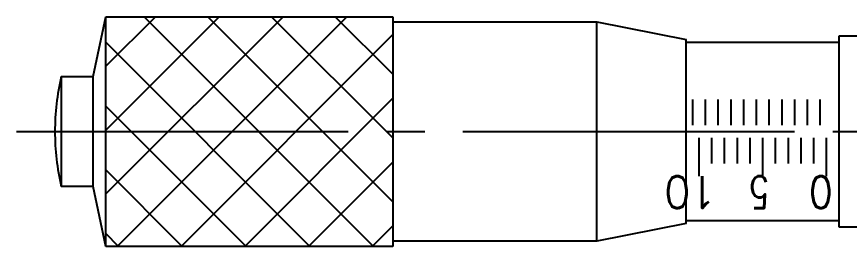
# Model space of a CAD drawing. Extents: x 38 to 223, y 116 to 263.
# Drawn here: x 97.24 to 129.9, y 233.41 to 242.41 of the extents above; entities that cross this region are included whole.
import ezdxf

# ---------------------------------------------------------------- set-up
doc = ezdxf.new("R2010")
doc.units = 0
doc.linetypes.add('CENTER', pattern=[17.5, 13, -1.5, 1.5, -1.5])
doc.layers.get('0').update_dxf_attribs({"linetype": 'CONTINUOUS'})
doc.layers.add('CENTER', color=1, linetype='CENTER')
doc.styles.get("Standard").update_dxf_attribs({"font": 'txt.shx', "bigfont": '@extfont2.shx'})

msp = doc.modelspace()

# ---------------------------------------------------------------- linework, layer by layer
at = {"color": 7, "linetype": 'CONTINUOUS'}
for p, q in [((100.243, 240.058), (100.743, 242.408)), ((100.743, 233.408), (100.743, 242.408)), ((100.743, 242.408), (111.993, 242.408)), ((100.743, 233.408), (100.743, 242.408)), ((111.993, 242.408), (111.993, 237.908)), ((111.993, 242.408), (111.993, 233.408)), ((111.993, 242.208), (119.993, 242.208)), ((119.993, 233.608), (119.993, 242.208)), ((119.993, 242.208), (123.493, 241.508)), ((129.493, 234.158), (129.493, 241.658)), ((129.493, 241.658), (131.493, 241.658)), ((123.493, 234.308), (123.493, 241.508)), ((123.493, 241.408), (129.493, 241.408)), ((98.993, 240.058), (98.993, 235.758)), ((98.993, 240.058), (100.243, 240.058)), ((100.243, 235.758), (100.243, 240.058)), ((111.993, 237.908), (111.993, 233.408)), ((100.243, 235.758), (98.993, 235.758)), ((100.743, 233.408), (100.243, 235.758)), ((123.493, 234.308), (119.993, 233.608)), ((129.493, 234.408), (123.493, 234.408)), ((131.493, 234.158), (129.493, 234.158)), ((119.993, 233.608), (111.993, 233.608)), ((111.993, 233.408), (100.743, 233.408)), ((111.993, 233.408), (100.743, 233.408))]:
    msp.add_line(p, q, dxfattribs=at)
at = {"color": 3, "linetype": 'CONTINUOUS'}
for p, q in [((107.689, 242.408), (100.743, 235.462)), ((105.189, 242.408), (100.743, 237.962)), ((102.689, 242.408), (100.743, 240.462)), ((110.189, 242.408), (101.189, 233.408)), ((111.239, 233.408), (102.239, 242.408)), ((111.993, 235.155), (104.739, 242.408)), ((111.993, 237.655), (107.239, 242.408)), ((111.993, 240.155), (109.739, 242.408)), ((111.993, 241.712), (103.689, 233.408)), ((108.739, 233.408), (100.743, 241.405)), ((111.993, 239.212), (106.189, 233.408)), ((123.743, 239.158), (123.743, 238.158)), ((124.243, 239.158), (124.243, 238.158)), ((124.743, 239.158), (124.743, 238.158)), ((125.243, 239.158), (125.243, 238.158)), ((125.243, 239.158), (125.243, 238.158)), ((125.743, 239.158), (125.743, 238.158)), ((126.243, 239.158), (126.243, 238.158)), ((126.743, 239.158), (126.743, 238.158)), ((127.243, 239.158), (127.243, 238.158)), ((127.743, 239.158), (127.743, 238.158)), ((128.243, 239.158), (128.243, 238.158)), ((128.743, 239.158), (128.743, 238.158)), ((106.239, 233.408), (100.743, 238.905)), ((123.993, 237.658), (123.993, 236.158)), ((124.493, 237.658), (124.493, 236.658)), ((124.993, 237.658), (124.993, 236.658)), ((125.493, 237.658), (125.493, 236.658)), ((125.993, 237.658), (125.993, 236.658)), ((126.493, 237.658), (126.493, 236.158)), ((126.993, 237.658), (126.993, 236.658)), ((127.493, 237.658), (127.493, 236.658)), ((127.993, 237.658), (127.993, 236.658)), ((128.493, 237.658), (128.493, 236.658)), ((128.993, 237.658), (128.993, 236.158)), ((111.993, 236.712), (108.689, 233.408)), ((103.739, 233.408), (100.743, 236.405)), ((111.993, 234.212), (111.189, 233.408)), ((101.239, 233.408), (100.743, 233.905))]:
    msp.add_line(p, q, dxfattribs=at)
at = {"color": 7, "linetype": 'CONTINUOUS'}
for start, end in [(166.735, 180), (180, 193.265)]:
    msp.add_arc((108.113, 237.908), 9.37, start, end, dxfattribs=at)
at = {"layer": 'CENTER', "color": 1, "linetype": 'CENTER'}
msp.add_line((97.243, 237.908), (132.993, 237.908), dxfattribs=at)

# ---------------------------------------------------------------- texts
at = {"color": 7, "linetype": 'CONTINUOUS'}
for s, width, p in [('10', 0.96, (124.693, 236.158)), ('5', 0.72, (126.743, 236.158)), ('0', 0.864, (129.243, 236.158))]:
    msp.add_text(s, height=1.25, rotation=180, dxfattribs=dict(at, width=width)).set_placement(p)

doc.saveas('drawing.dxf')
